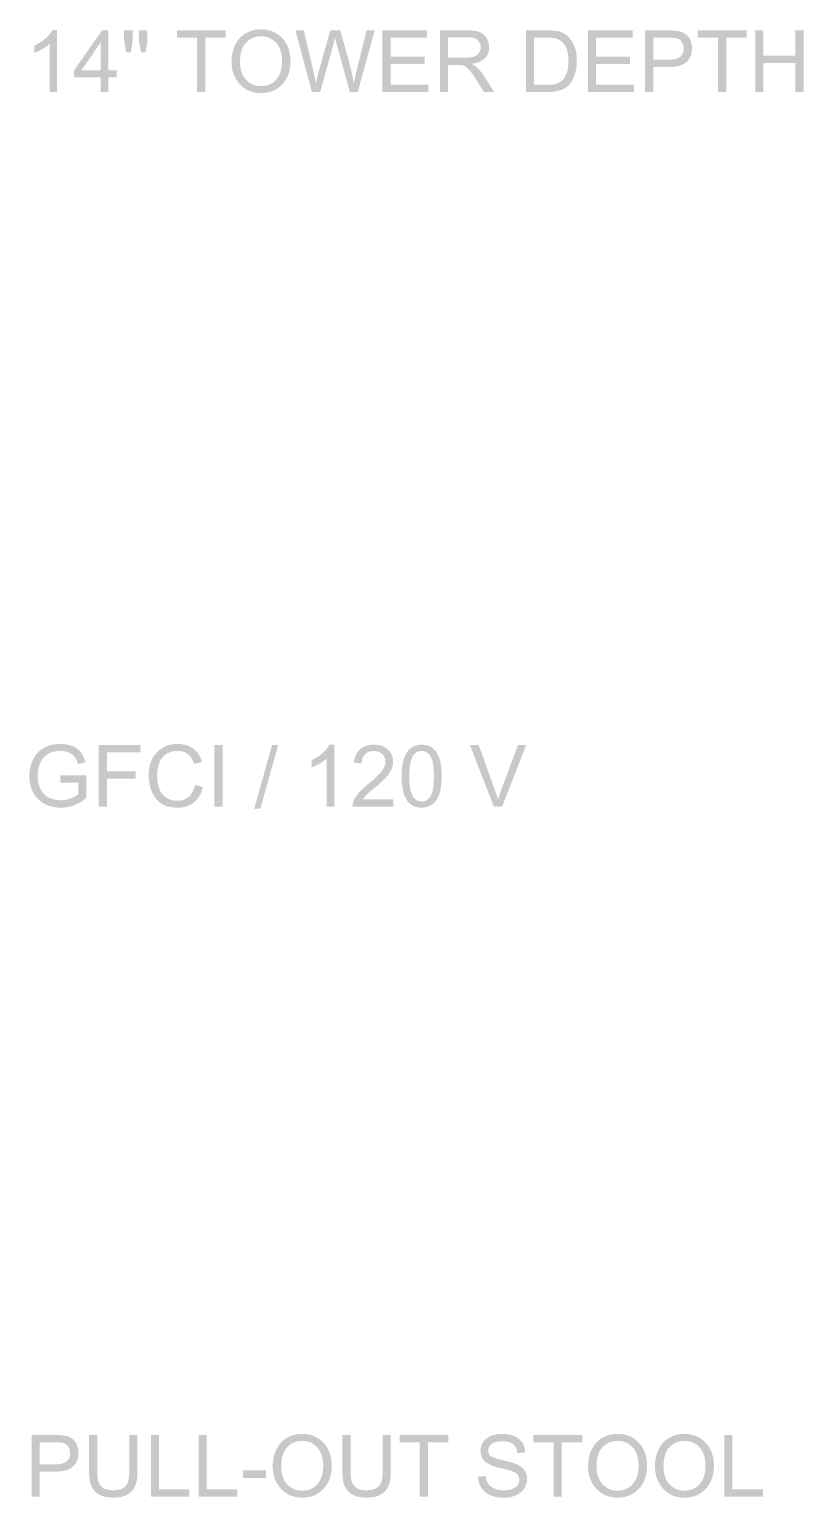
# Model space of a CAD drawing. Header units: inches. Extents: x 0 to 700, y 0 to 895.
# Drawn here: x 379.2 to 410.6, y 163 to 222.6 of the extents above; entities that cross this region are included whole.
import ezdxf

# ---------------------------------------------------------------- set-up
doc = ezdxf.new("R2010")
doc.units = ezdxf.units.IN
doc.header["$MEASUREMENT"] = 0
doc.layers.add('A-ANNO-TEXT', color=7, linetype='Continuous', lineweight=13)

msp = doc.modelspace()

# ---------------------------------------------------------------- hatches: boundary and pattern name
at = {"layer": 'A-ANNO-TEXT'}
h = msp.add_hatch(color=7, dxfattribs=at)
h.paths.add_polyline_path([(380.31, 220.05), (380.003, 220.05), (380.003, 222.006), (379.943, 221.952), (379.878, 221.901), (379.808, 221.852), (379.734, 221.804), (379.654, 221.759), (379.57, 221.716), (379.481, 221.675), (379.387, 221.636), (379.387, 221.933), (379.514, 221.998), (379.631, 222.067), (379.737, 222.14), (379.833, 222.217), (379.918, 222.298), (379.993, 222.382), (380.057, 222.47), (380.11, 222.562), (380.31, 222.562), (380.31, 220.05)])
h.paths.add_polyline_path([(382.723, 220.647), (382.385, 220.647), (382.385, 220.05), (382.078, 220.05), (382.078, 220.647), (380.995, 220.647), (380.995, 220.93), (382.133, 222.55), (382.385, 222.55), (382.385, 220.93), (382.723, 220.93), (382.723, 220.647)])
h.paths.add_polyline_path([(382.078, 220.93), (382.078, 222.059), (382.071, 222.059), (381.295, 220.93), (382.078, 220.93)])
h.paths.add_polyline_path([(383.978, 222.142), (383.901, 221.663), (383.712, 221.663), (383.628, 222.142), (383.628, 222.55), (383.978, 222.55), (383.978, 222.142)])
h.paths.add_polyline_path([(383.378, 222.142), (383.301, 221.663), (383.112, 221.663), (383.028, 222.142), (383.028, 222.55), (383.378, 222.55), (383.378, 222.142)])
h.paths.add_polyline_path([(387.151, 222.253), (386.324, 222.253), (386.324, 220.05), (385.992, 220.05), (385.992, 222.253), (385.172, 222.253), (385.172, 222.55), (387.151, 222.55), (387.151, 222.253)])
h.paths.add_polyline_path([(388.591, 222.593), (388.719, 222.587), (388.841, 222.57), (388.958, 222.543), (389.068, 222.504), (389.173, 222.453), (389.271, 222.392), (389.364, 222.32), (389.45, 222.236), (389.529, 222.144), (389.596, 222.044), (389.654, 221.937), (389.701, 221.823), (389.737, 221.702), (389.764, 221.574), (389.779, 221.439), (389.784, 221.297), (389.779, 221.155), (389.763, 221.02), (389.737, 220.892), (389.7, 220.772), (389.653, 220.659), (389.595, 220.552), (389.527, 220.453), (389.448, 220.361), (389.362, 220.278), (389.269, 220.206), (389.17, 220.146), (389.066, 220.096), (388.956, 220.057), (388.84, 220.029), (388.718, 220.013), (388.591, 220.007), (388.459, 220.013), (388.334, 220.03), (388.215, 220.059), (388.103, 220.099), (387.998, 220.151), (387.899, 220.214), (387.807, 220.288), (387.721, 220.374), (387.644, 220.468), (387.577, 220.567), (387.52, 220.672), (387.474, 220.781), (387.438, 220.896), (387.412, 221.015), (387.397, 221.14), (387.392, 221.269), (387.397, 221.419), (387.413, 221.561), (387.439, 221.694), (387.475, 221.819), (387.522, 221.937), (387.579, 222.045), (387.647, 222.146), (387.725, 222.239), (387.812, 222.322), (387.904, 222.394), (388.003, 222.454), (388.108, 222.504), (388.22, 222.543), (388.337, 222.571), (388.461, 222.587), (388.591, 222.593)])
h.paths.add_polyline_path([(388.587, 220.29), (388.68, 220.295), (388.768, 220.307), (388.852, 220.328), (388.932, 220.357), (389.006, 220.394), (389.077, 220.44), (389.142, 220.494), (389.204, 220.556), (389.259, 220.626), (389.307, 220.702), (389.348, 220.785), (389.381, 220.875), (389.407, 220.97), (389.426, 221.073), (389.438, 221.181), (389.442, 221.297), (389.438, 221.415), (389.427, 221.526), (389.408, 221.631), (389.381, 221.728), (389.347, 221.818), (389.306, 221.902), (389.257, 221.978), (389.2, 222.047), (389.138, 222.108), (389.072, 222.162), (389.002, 222.207), (388.928, 222.244), (388.85, 222.273), (388.769, 222.293), (388.683, 222.305), (388.594, 222.31), (388.502, 222.306), (388.415, 222.293), (388.331, 222.273), (388.252, 222.245), (388.177, 222.209), (388.106, 222.165), (388.039, 222.112), (387.977, 222.052), (387.92, 221.983), (387.871, 221.906), (387.829, 221.82), (387.795, 221.726), (387.769, 221.623), (387.75, 221.511), (387.738, 221.391), (387.735, 221.262), (387.738, 221.156), (387.749, 221.055), (387.768, 220.96), (387.794, 220.869), (387.827, 220.784), (387.868, 220.704), (387.916, 220.629), (387.972, 220.559), (388.033, 220.496), (388.099, 220.442), (388.169, 220.395), (388.244, 220.358), (388.323, 220.328), (388.407, 220.307), (388.495, 220.295), (388.587, 220.29)])
h.paths.add_polyline_path([(393.204, 222.55), (392.515, 220.05), (392.197, 220.05), (391.652, 222.02), (391.632, 222.091), (391.617, 222.153), (391.605, 222.206), (391.597, 222.25), (391.59, 222.25), (391.52, 221.953), (390.988, 220.05), (390.654, 220.05), (389.987, 222.55), (390.325, 222.55), (390.71, 220.909), (390.729, 220.832), (390.745, 220.759), (390.76, 220.692), (390.773, 220.63), (390.784, 220.573), (390.794, 220.522), (390.802, 220.476), (390.808, 220.435), (390.809, 220.422), (390.81, 220.411), (390.811, 220.404), (390.811, 220.4), (390.818, 220.4), (390.834, 220.478), (390.85, 220.55), (390.865, 220.617), (390.879, 220.678), (390.892, 220.733), (390.904, 220.782), (390.915, 220.826), (390.925, 220.863), (391.401, 222.55), (391.804, 222.55), (392.158, 221.286), (392.22, 221.054), (392.273, 220.829), (392.317, 220.611), (392.351, 220.4), (392.358, 220.4), (392.367, 220.452), (392.379, 220.51), (392.391, 220.571), (392.406, 220.637), (392.421, 220.707), (392.438, 220.782), (392.457, 220.86), (392.477, 220.944), (392.871, 222.55), (393.204, 222.55)])
h.paths.add_polyline_path([(395.385, 220.05), (393.517, 220.05), (393.517, 222.55), (395.327, 222.55), (395.327, 222.253), (393.848, 222.253), (393.848, 221.489), (395.231, 221.489), (395.231, 221.193), (393.848, 221.193), (393.848, 220.347), (395.385, 220.347), (395.385, 220.05)])
h.paths.add_polyline_path([(398.054, 220.05), (397.637, 220.05), (397.592, 220.122), (397.549, 220.19), (397.507, 220.255), (397.468, 220.317), (397.432, 220.374), (397.397, 220.429), (397.365, 220.479), (397.335, 220.526), (397.307, 220.57), (397.281, 220.61), (397.258, 220.646), (397.236, 220.679), (397.217, 220.708), (397.201, 220.734), (397.186, 220.756), (397.174, 220.775), (397.128, 220.84), (397.081, 220.9), (397.033, 220.955), (396.983, 221.006), (396.934, 221.05), (396.887, 221.084), (396.841, 221.111), (396.796, 221.128), (396.748, 221.139), (396.694, 221.147), (396.632, 221.152), (396.563, 221.153), (396.181, 221.153), (396.181, 220.05), (395.85, 220.05), (395.85, 222.55), (396.957, 222.55), (397.066, 222.548), (397.166, 222.543), (397.256, 222.534), (397.337, 222.521), (397.412, 222.503), (397.481, 222.476), (397.546, 222.442), (397.607, 222.399), (397.661, 222.35), (397.709, 222.294), (397.75, 222.232), (397.785, 222.165), (397.812, 222.093), (397.832, 222.019), (397.843, 221.944), (397.847, 221.866), (397.844, 221.797), (397.836, 221.732), (397.822, 221.669), (397.802, 221.611), (397.777, 221.556), (397.746, 221.504), (397.71, 221.456), (397.668, 221.411), (397.621, 221.37), (397.568, 221.333), (397.511, 221.299), (397.448, 221.27), (397.38, 221.245), (397.307, 221.223), (397.229, 221.206), (397.146, 221.193), (397.146, 221.186), (397.209, 221.154), (397.27, 221.116), (397.33, 221.07), (397.389, 221.016), (397.448, 220.956), (397.505, 220.888), (397.562, 220.813), (397.617, 220.73), (398.054, 220.05)])
h.paths.add_polyline_path([(396.181, 221.45), (396.891, 221.45), (396.992, 221.452), (397.083, 221.459), (397.162, 221.471), (397.231, 221.487), (397.29, 221.509), (397.343, 221.541), (397.39, 221.581), (397.431, 221.629), (397.464, 221.684), (397.487, 221.741), (397.501, 221.802), (397.506, 221.866), (397.504, 221.908), (397.498, 221.948), (397.489, 221.987), (397.475, 222.024), (397.458, 222.059), (397.436, 222.093), (397.411, 222.125), (397.382, 222.156), (397.348, 222.184), (397.309, 222.208), (397.266, 222.229), (397.217, 222.246), (397.163, 222.259), (397.104, 222.268), (397.04, 222.274), (396.971, 222.275), (396.181, 222.275), (396.181, 221.45)])
h.paths.add_polyline_path([(399.343, 222.55), (400.206, 222.55), (400.315, 222.549), (400.417, 222.544), (400.51, 222.537), (400.596, 222.527), (400.677, 222.511), (400.756, 222.487), (400.834, 222.455), (400.909, 222.414), (400.981, 222.365), (401.049, 222.308), (401.112, 222.242), (401.17, 222.168), (401.223, 222.087), (401.27, 221.999), (401.311, 221.906), (401.346, 221.807), (401.374, 221.7), (401.394, 221.582), (401.406, 221.453), (401.41, 221.314), (401.406, 221.179), (401.393, 221.05), (401.373, 220.927), (401.344, 220.81), (401.307, 220.7), (401.262, 220.596), (401.209, 220.498), (401.147, 220.406), (401.113, 220.363), (401.075, 220.322), (401.035, 220.285), (400.992, 220.25), (400.946, 220.218), (400.897, 220.189), (400.845, 220.163), (400.79, 220.139), (400.732, 220.118), (400.671, 220.1), (400.607, 220.085), (400.54, 220.072), (400.47, 220.063), (400.398, 220.056), (400.322, 220.051), (400.243, 220.05), (399.343, 220.05), (399.343, 222.55)])
h.paths.add_polyline_path([(399.674, 220.347), (400.209, 220.347), (400.289, 220.348), (400.364, 220.352), (400.435, 220.358), (400.502, 220.367), (400.566, 220.382), (400.631, 220.405), (400.697, 220.437), (400.762, 220.478), (400.826, 220.53), (400.883, 220.597), (400.935, 220.679), (400.982, 220.775), (401.002, 220.828), (401.02, 220.886), (401.035, 220.948), (401.047, 221.014), (401.056, 221.085), (401.063, 221.159), (401.067, 221.238), (401.069, 221.32), (401.066, 221.413), (401.06, 221.502), (401.05, 221.588), (401.035, 221.671), (401.015, 221.751), (400.988, 221.827), (400.954, 221.899), (400.913, 221.968), (400.866, 222.03), (400.816, 222.084), (400.763, 222.128), (400.707, 222.164), (400.649, 222.192), (400.593, 222.214), (400.536, 222.23), (400.481, 222.24), (400.422, 222.246), (400.356, 222.25), (400.281, 222.252), (400.199, 222.253), (399.674, 222.253), (399.674, 220.347)])
h.paths.add_polyline_path([(403.729, 220.05), (401.862, 220.05), (401.862, 222.55), (403.671, 222.55), (403.671, 222.253), (402.192, 222.253), (402.192, 221.489), (403.575, 221.489), (403.575, 221.193), (402.192, 221.193), (402.192, 220.347), (403.729, 220.347), (403.729, 220.05)])
h.paths.add_polyline_path([(404.184, 222.55), (405.127, 222.55), (405.235, 222.549), (405.335, 222.544), (405.427, 222.538), (405.512, 222.528), (405.591, 222.512), (405.667, 222.488), (405.741, 222.455), (405.811, 222.413), (405.876, 222.362), (405.932, 222.303), (405.98, 222.236), (406.02, 222.16), (406.051, 222.08), (406.073, 221.997), (406.086, 221.913), (406.091, 221.827), (406.087, 221.743), (406.077, 221.662), (406.059, 221.587), (406.035, 221.515), (406.004, 221.448), (405.966, 221.385), (405.92, 221.326), (405.868, 221.272), (405.808, 221.223), (405.74, 221.18), (405.664, 221.145), (405.578, 221.115), (405.485, 221.092), (405.383, 221.076), (405.273, 221.066), (405.155, 221.063), (404.515, 221.063), (404.515, 220.05), (404.184, 220.05), (404.184, 222.55)])
h.paths.add_polyline_path([(404.515, 221.36), (405.158, 221.36), (405.229, 221.361), (405.296, 221.367), (405.358, 221.376), (405.416, 221.388), (405.469, 221.404), (405.517, 221.424), (405.561, 221.447), (405.6, 221.474), (405.635, 221.504), (405.665, 221.538), (405.69, 221.576), (405.711, 221.617), (405.727, 221.661), (405.739, 221.71), (405.746, 221.761), (405.748, 221.817), (405.743, 221.89), (405.729, 221.958), (405.705, 222.022), (405.671, 222.082), (405.631, 222.134), (405.586, 222.175), (405.536, 222.206), (405.483, 222.225), (405.42, 222.237), (405.344, 222.246), (405.254, 222.252), (405.151, 222.253), (404.515, 222.253), (404.515, 221.36)])
h.paths.add_polyline_path([(408.301, 222.253), (407.474, 222.253), (407.474, 220.05), (407.141, 220.05), (407.141, 222.253), (406.321, 222.253), (406.321, 222.55), (408.301, 222.55), (408.301, 222.253)])
h.paths.add_polyline_path([(410.62, 220.05), (410.288, 220.05), (410.288, 221.227), (408.988, 221.227), (408.988, 220.05), (408.657, 220.05), (408.657, 222.55), (408.988, 222.55), (408.988, 221.523), (410.288, 221.523), (410.288, 222.55), (410.62, 222.55), (410.62, 220.05)])
h = msp.add_hatch(color=7, dxfattribs=at)
h.paths.add_polyline_path([(381.493, 191.4), (381.374, 191.308), (381.251, 191.228), (381.126, 191.161), (380.999, 191.105), (380.868, 191.063), (380.735, 191.032), (380.599, 191.013), (380.46, 191.007), (380.32, 191.013), (380.186, 191.029), (380.06, 191.057), (379.941, 191.095), (379.828, 191.144), (379.723, 191.204), (379.624, 191.276), (379.533, 191.358), (379.45, 191.449), (379.379, 191.547), (379.318, 191.653), (379.269, 191.766), (379.23, 191.886), (379.203, 192.013), (379.186, 192.148), (379.181, 192.29), (379.183, 192.378), (379.19, 192.464), (379.201, 192.549), (379.217, 192.632), (379.237, 192.714), (379.262, 192.794), (379.291, 192.873), (379.325, 192.951), (379.363, 193.025), (379.405, 193.095), (379.452, 193.161), (379.503, 193.222), (379.558, 193.279), (379.618, 193.332), (379.681, 193.381), (379.749, 193.425), (379.822, 193.464), (379.898, 193.498), (379.978, 193.527), (380.061, 193.551), (380.149, 193.569), (380.241, 193.582), (380.336, 193.59), (380.436, 193.593), (380.539, 193.59), (380.636, 193.581), (380.728, 193.567), (380.816, 193.546), (380.897, 193.52), (380.974, 193.489), (381.046, 193.451), (381.112, 193.408), (381.173, 193.358), (381.229, 193.304), (381.28, 193.243), (381.325, 193.176), (381.366, 193.104), (381.401, 193.026), (381.431, 192.942), (381.456, 192.853), (381.159, 192.769), (381.14, 192.834), (381.117, 192.895), (381.091, 192.952), (381.061, 193.005), (381.028, 193.053), (380.992, 193.098), (380.952, 193.138), (380.908, 193.174), (380.861, 193.206), (380.811, 193.233), (380.757, 193.257), (380.7, 193.276), (380.639, 193.29), (380.575, 193.301), (380.507, 193.307), (380.436, 193.31), (380.326, 193.305), (380.224, 193.292), (380.128, 193.271), (380.039, 193.24), (379.958, 193.202), (379.883, 193.154), (379.815, 193.098), (379.754, 193.033), (379.7, 192.962), (379.653, 192.884), (379.613, 192.802), (379.581, 192.714), (379.556, 192.621), (379.538, 192.523), (379.527, 192.419), (379.524, 192.31), (379.525, 192.228), (379.531, 192.15), (379.539, 192.075), (379.551, 192.004), (379.567, 191.936), (379.586, 191.872), (379.609, 191.811), (379.635, 191.754), (379.665, 191.701), (379.698, 191.65), (379.734, 191.603), (379.774, 191.56), (379.817, 191.519), (379.863, 191.483), (379.913, 191.449), (379.966, 191.419), (380.078, 191.37), (380.195, 191.334), (380.316, 191.313), (380.443, 191.306), (380.54, 191.31), (380.635, 191.322), (380.729, 191.342), (380.821, 191.37), (380.912, 191.406), (381, 191.451), (381.087, 191.503), (381.173, 191.563), (381.173, 192.027), (380.436, 192.027), (380.436, 192.326), (381.493, 192.326), (381.493, 191.4)])
h.paths.add_polyline_path([(383.683, 193.253), (382.327, 193.253), (382.327, 192.479), (383.502, 192.479), (383.502, 192.182), (382.327, 192.182), (382.327, 191.05), (381.996, 191.05), (381.996, 193.55), (383.683, 193.55), (383.683, 193.253)])
h.paths.add_polyline_path([(386.236, 191.843), (386.206, 191.741), (386.171, 191.646), (386.131, 191.557), (386.086, 191.475), (386.036, 191.4), (385.98, 191.332), (385.92, 191.27), (385.855, 191.215), (385.785, 191.166), (385.712, 191.124), (385.635, 191.088), (385.555, 191.059), (385.472, 191.037), (385.386, 191.02), (385.296, 191.011), (385.202, 191.007), (385.054, 191.013), (384.916, 191.031), (384.789, 191.061), (384.672, 191.104), (384.565, 191.158), (384.469, 191.224), (384.383, 191.302), (384.308, 191.392), (384.242, 191.49), (384.185, 191.594), (384.137, 191.702), (384.097, 191.815), (384.067, 191.934), (384.045, 192.057), (384.032, 192.184), (384.027, 192.317), (384.032, 192.463), (384.048, 192.6), (384.074, 192.729), (384.11, 192.851), (384.156, 192.964), (384.213, 193.069), (384.28, 193.165), (384.357, 193.254), (384.443, 193.333), (384.534, 193.402), (384.631, 193.46), (384.734, 193.508), (384.843, 193.545), (384.958, 193.571), (385.079, 193.587), (385.206, 193.593), (385.295, 193.59), (385.382, 193.581), (385.464, 193.566), (385.544, 193.546), (385.621, 193.52), (385.694, 193.488), (385.763, 193.45), (385.83, 193.407), (385.892, 193.358), (385.95, 193.303), (386.002, 193.243), (386.05, 193.178), (386.093, 193.107), (386.131, 193.031), (386.165, 192.95), (386.193, 192.863), (385.869, 192.786), (385.847, 192.849), (385.823, 192.908), (385.796, 192.963), (385.766, 193.015), (385.733, 193.062), (385.698, 193.104), (385.661, 193.143), (385.62, 193.178), (385.577, 193.209), (385.531, 193.236), (385.483, 193.258), (385.432, 193.277), (385.379, 193.291), (385.322, 193.301), (385.264, 193.307), (385.202, 193.31), (385.103, 193.305), (385.01, 193.293), (384.923, 193.272), (384.842, 193.242), (384.768, 193.205), (384.7, 193.158), (384.637, 193.104), (384.582, 193.041), (384.532, 192.971), (384.489, 192.895), (384.453, 192.814), (384.423, 192.727), (384.4, 192.634), (384.383, 192.535), (384.373, 192.431), (384.37, 192.32), (384.374, 192.194), (384.384, 192.076), (384.401, 191.967), (384.426, 191.866), (384.457, 191.773), (384.495, 191.688), (384.54, 191.612), (384.593, 191.545), (384.65, 191.485), (384.712, 191.433), (384.779, 191.39), (384.849, 191.354), (384.924, 191.326), (385.003, 191.306), (385.086, 191.294), (385.173, 191.29), (385.245, 191.293), (385.313, 191.3), (385.378, 191.313), (385.439, 191.33), (385.497, 191.352), (385.551, 191.38), (385.602, 191.412), (385.65, 191.449), (385.694, 191.491), (385.735, 191.538), (385.772, 191.591), (385.806, 191.648), (385.836, 191.71), (385.863, 191.777), (385.886, 191.849), (385.907, 191.927), (386.236, 191.843)])
h.paths.add_polyline_path([(387.025, 191.05), (386.693, 191.05), (386.693, 193.55), (387.025, 193.55), (387.025, 191.05)])
h.paths.add_polyline_path([(389.283, 193.55), (388.56, 190.966), (388.313, 190.966), (389.036, 193.55), (389.283, 193.55)])
h.paths.add_polyline_path([(391.563, 191.05), (391.256, 191.05), (391.256, 193.006), (391.196, 192.952), (391.131, 192.901), (391.062, 192.852), (390.987, 192.804), (390.908, 192.759), (390.824, 192.716), (390.734, 192.675), (390.641, 192.636), (390.641, 192.933), (390.768, 192.998), (390.885, 193.067), (390.991, 193.14), (391.086, 193.217), (391.172, 193.298), (391.246, 193.382), (391.31, 193.47), (391.364, 193.562), (391.563, 193.562), (391.563, 191.05)])
h.paths.add_polyline_path([(393.959, 191.05), (392.303, 191.05), (392.306, 191.103), (392.312, 191.156), (392.324, 191.209), (392.34, 191.263), (392.361, 191.316), (392.386, 191.37), (392.416, 191.424), (392.451, 191.478), (392.492, 191.534), (392.541, 191.593), (392.597, 191.656), (392.662, 191.722), (392.735, 191.791), (392.816, 191.864), (392.905, 191.941), (393.002, 192.02), (393.123, 192.12), (393.236, 192.223), (393.344, 192.328), (393.444, 192.436), (393.49, 192.49), (393.529, 192.544), (393.563, 192.599), (393.59, 192.654), (393.611, 192.708), (393.626, 192.763), (393.635, 192.818), (393.638, 192.873), (393.636, 192.919), (393.63, 192.964), (393.62, 193.006), (393.605, 193.046), (393.586, 193.084), (393.563, 193.12), (393.536, 193.154), (393.505, 193.186), (393.47, 193.215), (393.433, 193.24), (393.394, 193.261), (393.353, 193.279), (393.31, 193.292), (393.264, 193.302), (393.216, 193.308), (393.166, 193.31), (393.116, 193.308), (393.067, 193.302), (393.021, 193.292), (392.976, 193.278), (392.934, 193.26), (392.894, 193.238), (392.856, 193.212), (392.82, 193.183), (392.787, 193.149), (392.759, 193.111), (392.734, 193.07), (392.715, 193.024), (392.699, 192.975), (392.688, 192.921), (392.681, 192.864), (392.678, 192.803), (392.363, 192.839), (392.373, 192.924), (392.389, 193.004), (392.412, 193.079), (392.44, 193.149), (392.474, 193.213), (392.514, 193.273), (392.561, 193.327), (392.613, 193.376), (392.67, 193.42), (392.731, 193.457), (392.795, 193.489), (392.863, 193.515), (392.935, 193.536), (393.011, 193.55), (393.09, 193.559), (393.173, 193.562), (393.262, 193.559), (393.347, 193.549), (393.426, 193.533), (393.501, 193.511), (393.57, 193.482), (393.634, 193.447), (393.693, 193.406), (393.747, 193.358), (393.795, 193.306), (393.837, 193.251), (393.872, 193.193), (393.901, 193.133), (393.923, 193.07), (393.939, 193.005), (393.949, 192.937), (393.952, 192.866), (393.95, 192.806), (393.941, 192.746), (393.928, 192.685), (393.909, 192.624), (393.885, 192.563), (393.855, 192.502), (393.82, 192.441), (393.779, 192.379), (393.731, 192.315), (393.671, 192.246), (393.601, 192.171), (393.52, 192.091), (393.429, 192.006), (393.326, 191.916), (393.213, 191.821), (393.089, 191.72), (393.024, 191.667), (392.965, 191.616), (392.912, 191.566), (392.864, 191.519), (392.822, 191.473), (392.785, 191.429), (392.755, 191.387), (392.73, 191.347), (393.959, 191.347), (393.959, 191.05)])
h.paths.add_polyline_path([(395.108, 193.562), (395.207, 193.557), (395.3, 193.542), (395.385, 193.517), (395.465, 193.482), (395.538, 193.437), (395.605, 193.382), (395.666, 193.317), (395.72, 193.242), (395.768, 193.157), (395.809, 193.062), (395.844, 192.957), (395.873, 192.843), (395.895, 192.718), (395.911, 192.583), (395.92, 192.438), (395.924, 192.283), (395.92, 192.127), (395.91, 191.981), (395.894, 191.845), (395.871, 191.72), (395.841, 191.605), (395.805, 191.5), (395.762, 191.406), (395.713, 191.322), (395.657, 191.248), (395.596, 191.184), (395.529, 191.13), (395.457, 191.086), (395.378, 191.052), (395.294, 191.027), (395.204, 191.012), (395.108, 191.007), (395.01, 191.012), (394.918, 191.027), (394.832, 191.052), (394.753, 191.087), (394.679, 191.132), (394.613, 191.187), (394.552, 191.252), (394.498, 191.326), (394.451, 191.411), (394.409, 191.506), (394.374, 191.61), (394.346, 191.725), (394.324, 191.849), (394.308, 191.984), (394.298, 192.128), (394.295, 192.283), (394.298, 192.439), (394.308, 192.585), (394.325, 192.721), (394.348, 192.847), (394.377, 192.962), (394.413, 193.067), (394.456, 193.161), (394.506, 193.246), (394.561, 193.32), (394.622, 193.384), (394.689, 193.438), (394.762, 193.483), (394.84, 193.517), (394.924, 193.542), (395.013, 193.557), (395.108, 193.562)])
h.paths.add_polyline_path([(395.108, 191.26), (395.168, 191.263), (395.225, 191.275), (395.277, 191.293), (395.325, 191.32), (395.37, 191.353), (395.411, 191.395), (395.448, 191.443), (395.482, 191.499), (395.512, 191.564), (395.537, 191.638), (395.559, 191.722), (395.577, 191.815), (395.59, 191.918), (395.6, 192.03), (395.606, 192.152), (395.608, 192.283), (395.607, 192.375), (395.605, 192.462), (395.6, 192.544), (395.594, 192.621), (395.586, 192.693), (395.577, 192.76), (395.566, 192.822), (395.553, 192.879), (395.521, 192.981), (395.483, 193.069), (395.438, 193.143), (395.386, 193.203), (395.326, 193.25), (395.26, 193.283), (395.186, 193.303), (395.105, 193.31), (395.045, 193.306), (394.989, 193.294), (394.937, 193.275), (394.888, 193.249), (394.844, 193.214), (394.803, 193.172), (394.766, 193.123), (394.733, 193.066), (394.704, 193), (394.679, 192.925), (394.657, 192.841), (394.64, 192.748), (394.626, 192.646), (394.617, 192.534), (394.611, 192.413), (394.609, 192.283), (394.61, 192.192), (394.612, 192.106), (394.617, 192.025), (394.623, 191.948), (394.631, 191.877), (394.64, 191.81), (394.652, 191.748), (394.665, 191.691), (394.697, 191.589), (394.735, 191.501), (394.78, 191.427), (394.832, 191.366), (394.891, 191.32), (394.957, 191.286), (395.029, 191.266), (395.108, 191.26)])
h.paths.add_polyline_path([(399.356, 193.55), (398.378, 191.05), (398.04, 191.05), (397.071, 193.55), (397.428, 193.55), (398.077, 191.734), (398.113, 191.643), (398.146, 191.545), (398.178, 191.439), (398.207, 191.326), (398.214, 191.326), (398.241, 191.427), (398.272, 191.528), (398.306, 191.63), (398.343, 191.734), (399.02, 193.55), (399.356, 193.55)])
h = msp.add_hatch(color=7, dxfattribs=at)
h.paths.add_polyline_path([(379.269, 165.55), (380.212, 165.55), (380.32, 165.549), (380.42, 165.544), (380.513, 165.538), (380.597, 165.528), (380.676, 165.512), (380.752, 165.488), (380.826, 165.455), (380.896, 165.413), (380.961, 165.362), (381.018, 165.303), (381.066, 165.236), (381.105, 165.16), (381.136, 165.08), (381.158, 164.997), (381.172, 164.913), (381.176, 164.827), (381.173, 164.743), (381.162, 164.662), (381.145, 164.587), (381.12, 164.515), (381.089, 164.448), (381.051, 164.385), (381.006, 164.326), (380.953, 164.272), (380.894, 164.223), (380.825, 164.18), (380.749, 164.145), (380.664, 164.115), (380.57, 164.092), (380.469, 164.076), (380.358, 164.066), (380.24, 164.063), (379.6, 164.063), (379.6, 163.05), (379.269, 163.05), (379.269, 165.55)])
h.paths.add_polyline_path([(379.6, 164.36), (380.243, 164.36), (380.315, 164.361), (380.381, 164.367), (380.444, 164.376), (380.501, 164.388), (380.554, 164.404), (380.603, 164.424), (380.647, 164.447), (380.686, 164.474), (380.72, 164.504), (380.75, 164.538), (380.776, 164.576), (380.796, 164.617), (380.812, 164.661), (380.824, 164.71), (380.831, 164.761), (380.833, 164.817), (380.828, 164.89), (380.814, 164.958), (380.79, 165.022), (380.756, 165.082), (380.716, 165.134), (380.671, 165.175), (380.622, 165.206), (380.568, 165.225), (380.505, 165.237), (380.429, 165.246), (380.34, 165.252), (380.236, 165.253), (379.6, 165.253), (379.6, 164.36)])
h.paths.add_polyline_path([(383.572, 164.104), (383.571, 164.009), (383.567, 163.918), (383.56, 163.831), (383.551, 163.747), (383.536, 163.665), (383.512, 163.581), (383.479, 163.497), (383.438, 163.411), (383.414, 163.368), (383.385, 163.328), (383.354, 163.289), (383.318, 163.252), (383.279, 163.217), (383.237, 163.184), (383.191, 163.152), (383.141, 163.122), (383.088, 163.095), (383.03, 163.072), (382.968, 163.052), (382.902, 163.036), (382.831, 163.024), (382.756, 163.015), (382.677, 163.009), (382.593, 163.007), (382.512, 163.009), (382.434, 163.014), (382.361, 163.022), (382.291, 163.033), (382.226, 163.047), (382.165, 163.065), (382.107, 163.086), (382.054, 163.11), (381.959, 163.165), (381.877, 163.227), (381.809, 163.297), (381.754, 163.374), (381.711, 163.456), (381.676, 163.539), (381.65, 163.625), (381.632, 163.712), (381.621, 163.802), (381.612, 163.898), (381.607, 163.998), (381.606, 164.104), (381.606, 165.55), (381.937, 165.55), (381.937, 164.109), (381.939, 164), (381.945, 163.899), (381.955, 163.806), (381.969, 163.721), (381.992, 163.642), (382.028, 163.567), (382.077, 163.497), (382.139, 163.432), (382.176, 163.402), (382.218, 163.377), (382.264, 163.355), (382.315, 163.337), (382.371, 163.324), (382.431, 163.314), (382.496, 163.308), (382.566, 163.306), (382.636, 163.307), (382.703, 163.312), (382.764, 163.32), (382.821, 163.331), (382.874, 163.345), (382.922, 163.362), (382.965, 163.383), (383.004, 163.406), (383.071, 163.461), (383.125, 163.524), (383.167, 163.595), (383.195, 163.675), (383.214, 163.765), (383.228, 163.867), (383.237, 163.982), (383.239, 164.109), (383.239, 165.55), (383.572, 165.55), (383.572, 164.104)])
h.paths.add_polyline_path([(385.678, 163.05), (384.114, 163.05), (384.114, 165.55), (384.445, 165.55), (384.445, 163.347), (385.678, 163.347), (385.678, 163.05)])
h.paths.add_polyline_path([(387.62, 163.05), (386.057, 163.05), (386.057, 165.55), (386.387, 165.55), (386.387, 163.347), (387.62, 163.347), (387.62, 163.05)])
h.paths.add_polyline_path([(388.787, 163.8), (387.849, 163.8), (387.849, 164.109), (388.787, 164.109), (388.787, 163.8)])
h.paths.add_polyline_path([(390.262, 165.593), (390.39, 165.587), (390.513, 165.57), (390.629, 165.543), (390.739, 165.504), (390.844, 165.453), (390.942, 165.392), (391.035, 165.32), (391.121, 165.236), (391.2, 165.144), (391.268, 165.044), (391.325, 164.937), (391.372, 164.823), (391.409, 164.702), (391.435, 164.574), (391.45, 164.439), (391.456, 164.297), (391.45, 164.155), (391.435, 164.02), (391.408, 163.892), (391.372, 163.772), (391.324, 163.659), (391.267, 163.552), (391.198, 163.453), (391.12, 163.361), (391.033, 163.278), (390.94, 163.206), (390.842, 163.146), (390.737, 163.096), (390.627, 163.057), (390.511, 163.029), (390.389, 163.013), (390.262, 163.007), (390.13, 163.013), (390.005, 163.03), (389.886, 163.059), (389.774, 163.099), (389.669, 163.151), (389.57, 163.214), (389.478, 163.288), (389.392, 163.374), (389.315, 163.468), (389.248, 163.567), (389.192, 163.672), (389.145, 163.781), (389.109, 163.896), (389.084, 164.015), (389.068, 164.14), (389.063, 164.269), (389.068, 164.419), (389.084, 164.561), (389.11, 164.694), (389.146, 164.819), (389.193, 164.937), (389.251, 165.045), (389.318, 165.146), (389.396, 165.239), (389.483, 165.322), (389.576, 165.394), (389.674, 165.454), (389.78, 165.504), (389.891, 165.543), (390.008, 165.571), (390.132, 165.587), (390.262, 165.593)])
h.paths.add_polyline_path([(390.259, 163.29), (390.351, 163.295), (390.44, 163.307), (390.523, 163.328), (390.603, 163.357), (390.678, 163.394), (390.748, 163.44), (390.814, 163.494), (390.875, 163.556), (390.93, 163.626), (390.978, 163.702), (391.019, 163.785), (391.053, 163.875), (391.079, 163.97), (391.097, 164.073), (391.109, 164.181), (391.113, 164.297), (391.109, 164.415), (391.098, 164.526), (391.079, 164.631), (391.053, 164.728), (391.019, 164.818), (390.977, 164.902), (390.928, 164.978), (390.872, 165.047), (390.809, 165.108), (390.743, 165.162), (390.673, 165.207), (390.599, 165.244), (390.522, 165.273), (390.44, 165.293), (390.355, 165.305), (390.265, 165.31), (390.174, 165.306), (390.086, 165.293), (390.003, 165.273), (389.923, 165.245), (389.848, 165.209), (389.777, 165.165), (389.711, 165.112), (389.648, 165.052), (389.591, 164.983), (389.542, 164.906), (389.5, 164.82), (389.466, 164.726), (389.44, 164.623), (389.421, 164.511), (389.41, 164.391), (389.406, 164.262), (389.41, 164.156), (389.421, 164.055), (389.439, 163.96), (389.465, 163.869), (389.498, 163.784), (389.539, 163.704), (389.587, 163.629), (389.643, 163.559), (389.704, 163.496), (389.77, 163.442), (389.841, 163.395), (389.915, 163.358), (389.994, 163.328), (390.078, 163.307), (390.166, 163.295), (390.259, 163.29)])
h.paths.add_polyline_path([(393.858, 164.104), (393.857, 164.009), (393.853, 163.918), (393.846, 163.831), (393.837, 163.747), (393.822, 163.665), (393.798, 163.581), (393.766, 163.497), (393.725, 163.411), (393.7, 163.368), (393.672, 163.328), (393.64, 163.289), (393.605, 163.252), (393.566, 163.217), (393.523, 163.184), (393.477, 163.152), (393.428, 163.122), (393.374, 163.095), (393.317, 163.072), (393.254, 163.052), (393.188, 163.036), (393.117, 163.024), (393.042, 163.015), (392.963, 163.009), (392.88, 163.007), (392.798, 163.009), (392.721, 163.014), (392.647, 163.022), (392.578, 163.033), (392.512, 163.047), (392.451, 163.065), (392.394, 163.086), (392.341, 163.11), (392.245, 163.165), (392.163, 163.227), (392.095, 163.297), (392.041, 163.374), (391.997, 163.456), (391.962, 163.539), (391.936, 163.625), (391.919, 163.712), (391.907, 163.802), (391.899, 163.898), (391.894, 163.998), (391.892, 164.104), (391.892, 165.55), (392.223, 165.55), (392.223, 164.109), (392.225, 164), (392.231, 163.899), (392.241, 163.806), (392.255, 163.721), (392.278, 163.642), (392.314, 163.567), (392.364, 163.497), (392.426, 163.432), (392.463, 163.402), (392.504, 163.377), (392.551, 163.355), (392.602, 163.337), (392.657, 163.324), (392.718, 163.314), (392.783, 163.308), (392.852, 163.306), (392.923, 163.307), (392.989, 163.312), (393.051, 163.32), (393.108, 163.331), (393.16, 163.345), (393.208, 163.362), (393.252, 163.383), (393.291, 163.406), (393.358, 163.461), (393.412, 163.524), (393.453, 163.595), (393.482, 163.675), (393.501, 163.765), (393.515, 163.867), (393.523, 163.982), (393.526, 164.109), (393.526, 165.55), (393.858, 165.55), (393.858, 164.104)])
h.paths.add_polyline_path([(396.195, 165.253), (395.368, 165.253), (395.368, 163.05), (395.035, 163.05), (395.035, 165.253), (394.215, 165.253), (394.215, 165.55), (396.195, 165.55), (396.195, 165.253)])
h.paths.add_polyline_path([(398.995, 164.817), (398.988, 164.875), (398.976, 164.929), (398.961, 164.979), (398.942, 165.026), (398.918, 165.069), (398.89, 165.108), (398.859, 165.144), (398.823, 165.176), (398.783, 165.204), (398.739, 165.228), (398.69, 165.249), (398.638, 165.266), (398.582, 165.279), (398.521, 165.288), (398.457, 165.294), (398.388, 165.296), (398.325, 165.294), (398.266, 165.29), (398.209, 165.282), (398.156, 165.272), (398.105, 165.259), (398.058, 165.242), (398.013, 165.223), (397.972, 165.2), (397.934, 165.175), (397.902, 165.147), (397.874, 165.117), (397.851, 165.083), (397.834, 165.047), (397.821, 165.008), (397.814, 164.967), (397.811, 164.922), (397.813, 164.883), (397.819, 164.847), (397.829, 164.813), (397.842, 164.781), (397.86, 164.752), (397.881, 164.726), (397.906, 164.702), (397.935, 164.681), (397.969, 164.661), (398.011, 164.642), (398.06, 164.622), (398.115, 164.602), (398.178, 164.582), (398.248, 164.563), (398.324, 164.543), (398.408, 164.523), (398.556, 164.489), (398.69, 164.454), (398.81, 164.419), (398.915, 164.384), (399.009, 164.343), (399.097, 164.292), (399.177, 164.232), (399.251, 164.161), (399.283, 164.122), (399.312, 164.079), (399.336, 164.033), (399.356, 163.984), (399.371, 163.932), (399.382, 163.877), (399.388, 163.818), (399.391, 163.756), (399.387, 163.677), (399.374, 163.602), (399.354, 163.53), (399.326, 163.461), (399.29, 163.396), (399.246, 163.334), (399.194, 163.276), (399.134, 163.221), (399.067, 163.171), (398.996, 163.127), (398.919, 163.091), (398.838, 163.061), (398.752, 163.037), (398.661, 163.021), (398.565, 163.011), (398.465, 163.007), (398.337, 163.011), (398.218, 163.022), (398.107, 163.04), (398.004, 163.066), (397.909, 163.099), (397.823, 163.14), (397.745, 163.188), (397.676, 163.243), (397.614, 163.304), (397.56, 163.369), (397.514, 163.439), (397.476, 163.513), (397.445, 163.591), (397.422, 163.674), (397.406, 163.762), (397.399, 163.853), (397.712, 163.88), (397.721, 163.808), (397.735, 163.741), (397.755, 163.678), (397.782, 163.621), (397.813, 163.569), (397.851, 163.522), (397.895, 163.48), (397.944, 163.443), (397.998, 163.411), (398.055, 163.383), (398.114, 163.359), (398.176, 163.34), (398.241, 163.325), (398.308, 163.314), (398.378, 163.308), (398.451, 163.306), (398.519, 163.308), (398.583, 163.313), (398.644, 163.322), (398.702, 163.334), (398.757, 163.35), (398.808, 163.37), (398.856, 163.393), (398.9, 163.42), (398.94, 163.45), (398.975, 163.482), (399.005, 163.517), (399.029, 163.555), (399.048, 163.595), (399.061, 163.637), (399.069, 163.683), (399.072, 163.73), (399.069, 163.78), (399.06, 163.826), (399.046, 163.868), (399.027, 163.907), (399.002, 163.943), (398.971, 163.975), (398.935, 164.004), (398.893, 164.029), (398.844, 164.052), (398.788, 164.076), (398.724, 164.099), (398.653, 164.122), (398.574, 164.145), (398.487, 164.168), (398.393, 164.191), (398.291, 164.214), (398.19, 164.238), (398.095, 164.264), (398.008, 164.293), (397.928, 164.324), (397.856, 164.357), (397.791, 164.392), (397.734, 164.43), (397.683, 164.471), (397.64, 164.513), (397.602, 164.559), (397.57, 164.609), (397.544, 164.661), (397.524, 164.716), (397.509, 164.774), (397.501, 164.836), (397.498, 164.9), (397.501, 164.974), (397.512, 165.044), (397.531, 165.111), (397.556, 165.174), (397.59, 165.235), (397.63, 165.292), (397.678, 165.346), (397.733, 165.397), (397.794, 165.442), (397.861, 165.482), (397.933, 165.516), (398.011, 165.544), (398.094, 165.565), (398.182, 165.58), (398.275, 165.59), (398.374, 165.593), (398.476, 165.59), (398.572, 165.58), (398.663, 165.565), (398.75, 165.544), (398.831, 165.516), (398.907, 165.483), (398.978, 165.443), (399.043, 165.397), (399.103, 165.346), (399.155, 165.289), (399.2, 165.228), (399.237, 165.161), (399.267, 165.089), (399.29, 165.012), (399.305, 164.93), (399.312, 164.842), (398.995, 164.817)])
h.paths.add_polyline_path([(401.628, 165.253), (400.801, 165.253), (400.801, 163.05), (400.468, 163.05), (400.468, 165.253), (399.648, 165.253), (399.648, 165.55), (401.628, 165.55), (401.628, 165.253)])
h.paths.add_polyline_path([(403.067, 165.593), (403.196, 165.587), (403.318, 165.57), (403.434, 165.543), (403.545, 165.504), (403.649, 165.453), (403.748, 165.392), (403.84, 165.32), (403.927, 165.236), (404.005, 165.144), (404.073, 165.044), (404.13, 164.937), (404.177, 164.823), (404.214, 164.702), (404.24, 164.574), (404.256, 164.439), (404.261, 164.297), (404.256, 164.155), (404.24, 164.02), (404.214, 163.892), (404.177, 163.772), (404.13, 163.659), (404.072, 163.552), (404.004, 163.453), (403.925, 163.361), (403.838, 163.278), (403.745, 163.206), (403.647, 163.146), (403.543, 163.096), (403.432, 163.057), (403.316, 163.029), (403.195, 163.013), (403.067, 163.007), (402.935, 163.013), (402.81, 163.03), (402.691, 163.059), (402.579, 163.099), (402.474, 163.151), (402.375, 163.214), (402.283, 163.288), (402.197, 163.374), (402.12, 163.468), (402.053, 163.567), (401.997, 163.672), (401.951, 163.781), (401.915, 163.896), (401.889, 164.015), (401.873, 164.14), (401.868, 164.269), (401.874, 164.419), (401.889, 164.561), (401.915, 164.694), (401.952, 164.819), (401.999, 164.937), (402.056, 165.045), (402.124, 165.146), (402.202, 165.239), (402.288, 165.322), (402.381, 165.394), (402.48, 165.454), (402.585, 165.504), (402.696, 165.543), (402.814, 165.571), (402.937, 165.587), (403.067, 165.593)])
h.paths.add_polyline_path([(403.064, 163.29), (403.157, 163.295), (403.245, 163.307), (403.329, 163.328), (403.408, 163.357), (403.483, 163.394), (403.553, 163.44), (403.619, 163.494), (403.68, 163.556), (403.736, 163.626), (403.784, 163.702), (403.824, 163.785), (403.858, 163.875), (403.884, 163.97), (403.903, 164.073), (403.914, 164.181), (403.918, 164.297), (403.914, 164.415), (403.903, 164.526), (403.884, 164.631), (403.858, 164.728), (403.824, 164.818), (403.782, 164.902), (403.733, 164.978), (403.677, 165.047), (403.615, 165.108), (403.548, 165.162), (403.478, 165.207), (403.405, 165.244), (403.327, 165.273), (403.245, 165.293), (403.16, 165.305), (403.071, 165.31), (402.979, 165.306), (402.891, 165.293), (402.808, 165.273), (402.729, 165.245), (402.654, 165.209), (402.583, 165.165), (402.516, 165.112), (402.453, 165.052), (402.397, 164.983), (402.347, 164.906), (402.306, 164.82), (402.272, 164.726), (402.245, 164.623), (402.226, 164.511), (402.215, 164.391), (402.211, 164.262), (402.215, 164.156), (402.226, 164.055), (402.244, 163.96), (402.27, 163.869), (402.304, 163.784), (402.344, 163.704), (402.393, 163.629), (402.448, 163.559), (402.51, 163.496), (402.576, 163.442), (402.646, 163.395), (402.721, 163.358), (402.8, 163.328), (402.883, 163.307), (402.971, 163.295), (403.064, 163.29)])
h.paths.add_polyline_path([(405.784, 165.593), (405.912, 165.587), (406.034, 165.57), (406.151, 165.543), (406.261, 165.504), (406.366, 165.453), (406.464, 165.392), (406.557, 165.32), (406.643, 165.236), (406.722, 165.144), (406.789, 165.044), (406.847, 164.937), (406.894, 164.823), (406.93, 164.702), (406.957, 164.574), (406.972, 164.439), (406.977, 164.297), (406.972, 164.155), (406.956, 164.02), (406.93, 163.892), (406.894, 163.772), (406.846, 163.659), (406.789, 163.552), (406.72, 163.453), (406.642, 163.361), (406.555, 163.278), (406.462, 163.206), (406.363, 163.146), (406.259, 163.096), (406.149, 163.057), (406.033, 163.029), (405.911, 163.013), (405.784, 163.007), (405.652, 163.013), (405.527, 163.03), (405.408, 163.059), (405.296, 163.099), (405.191, 163.151), (405.092, 163.214), (405, 163.288), (404.914, 163.374), (404.837, 163.468), (404.77, 163.567), (404.713, 163.672), (404.667, 163.781), (404.631, 163.896), (404.605, 164.015), (404.59, 164.14), (404.585, 164.269), (404.59, 164.419), (404.606, 164.561), (404.632, 164.694), (404.668, 164.819), (404.715, 164.937), (404.772, 165.045), (404.84, 165.146), (404.918, 165.239), (405.005, 165.322), (405.097, 165.394), (405.196, 165.454), (405.301, 165.504), (405.413, 165.543), (405.53, 165.571), (405.654, 165.587), (405.784, 165.593)])
h.paths.add_polyline_path([(405.78, 163.29), (405.873, 163.295), (405.961, 163.307), (406.045, 163.328), (406.125, 163.357), (406.199, 163.394), (406.27, 163.44), (406.336, 163.494), (406.397, 163.556), (406.452, 163.626), (406.5, 163.702), (406.541, 163.785), (406.574, 163.875), (406.6, 163.97), (406.619, 164.073), (406.631, 164.181), (406.635, 164.297), (406.631, 164.415), (406.62, 164.526), (406.601, 164.631), (406.574, 164.728), (406.54, 164.818), (406.499, 164.902), (406.45, 164.978), (406.393, 165.047), (406.331, 165.108), (406.265, 165.162), (406.195, 165.207), (406.121, 165.244), (406.043, 165.273), (405.962, 165.293), (405.876, 165.305), (405.787, 165.31), (405.695, 165.306), (405.608, 165.293), (405.525, 165.273), (405.445, 165.245), (405.37, 165.209), (405.299, 165.165), (405.232, 165.112), (405.17, 165.052), (405.113, 164.983), (405.064, 164.906), (405.022, 164.82), (404.988, 164.726), (404.962, 164.623), (404.943, 164.511), (404.931, 164.391), (404.928, 164.262), (404.931, 164.156), (404.943, 164.055), (404.961, 163.96), (404.987, 163.869), (405.02, 163.784), (405.061, 163.704), (405.109, 163.629), (405.165, 163.559), (405.226, 163.496), (405.292, 163.442), (405.362, 163.395), (405.437, 163.358), (405.516, 163.328), (405.6, 163.307), (405.688, 163.295), (405.78, 163.29)])
h.paths.add_polyline_path([(408.964, 163.05), (407.4, 163.05), (407.4, 165.55), (407.731, 165.55), (407.731, 163.347), (408.964, 163.347), (408.964, 163.05)])

doc.saveas('drawing.dxf')
